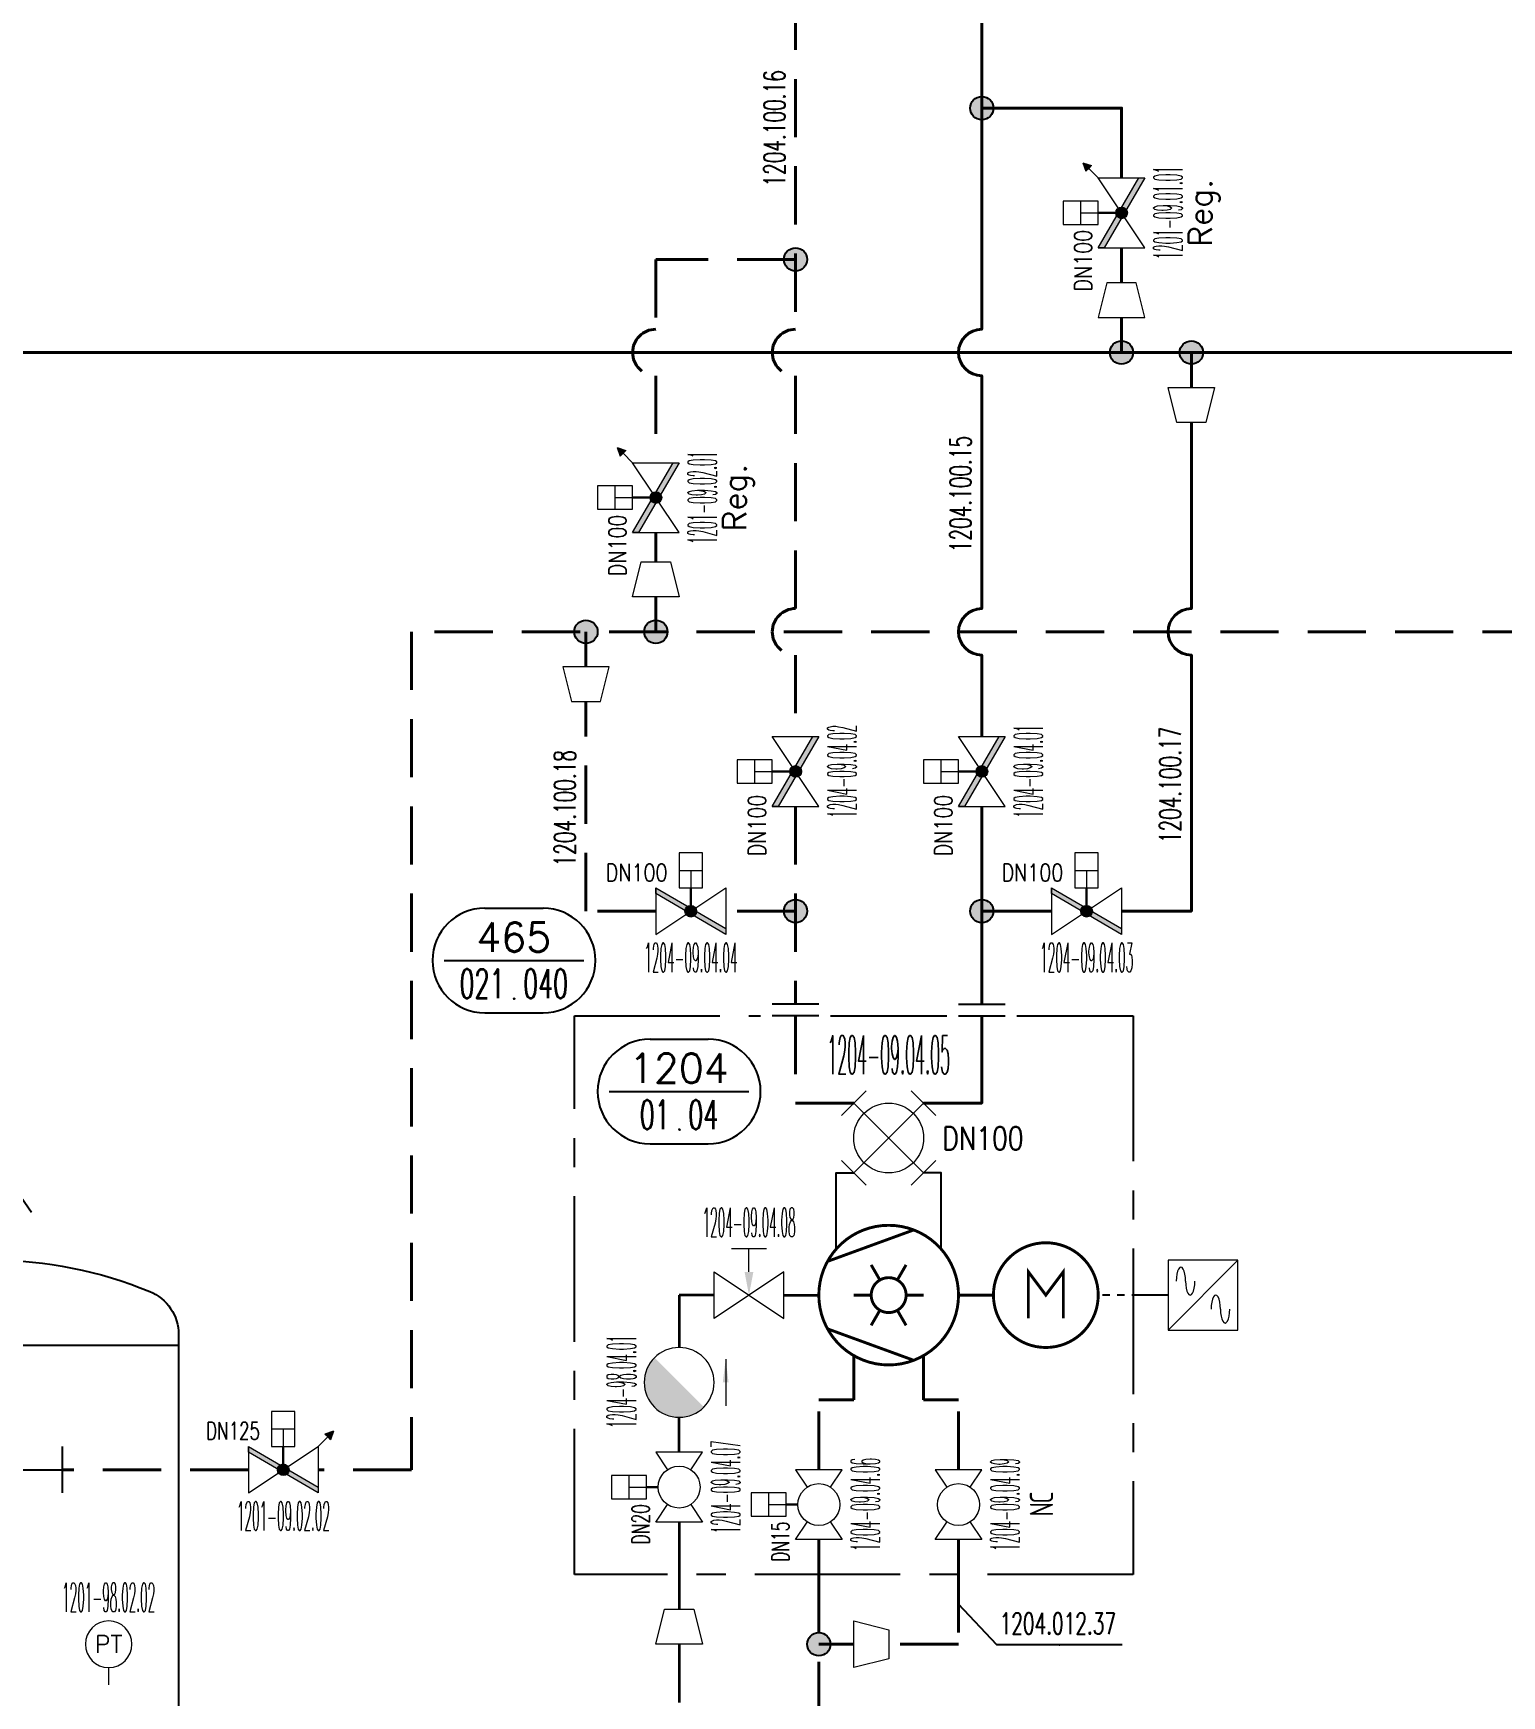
# Model space of a CAD drawing. Extents: x 32 to 589, y 3 to 513.
# Drawn here: x 153.3 to 279.4, y 175.6 to 318.5 of the extents above; entities that cross this region are included whole.
import ezdxf
from ezdxf.enums import TextEntityAlignment as Align

# ---------------------------------------------------------------- set-up
doc = ezdxf.new("R2010")
doc.units = 0
doc.header["$LTSCALE"] = 10
for name, pattern in [('CENTER', [2, 1.25, -0.25, 0.25, -0.25]), ('DASHED', [0.75, 0.5, -0.25]), ('PHANTOM2', [1.25, 0.625, -0.125, 0.125, -0.125, 0.125, -0.125])]:
    doc.linetypes.add(name, pattern=pattern)
for name, color, linetype in [('000-TX1', 1, 'Continuous'), ('000-TX2', 2, 'Continuous'), ('000-TX3', 3, 'Continuous'), ('0CE1', 1, 'CENTER'), ('0CO0', 7, 'Continuous'), ('0CO1', 1, 'Continuous'), ('0TX0', 7, 'Continuous'), ('0TX1', 1, 'Continuous'), ('0TX2', 2, 'Continuous'), ('COMPONENT', 2, 'Continuous')]:
    doc.layers.add(name, color=color, linetype=linetype)
doc.layers.add('1200 Service Liquid Piping', color=134, linetype='Continuous', lineweight=35, true_color=0x03b0b0)
doc.layers.add('1200 Vacuum Piping', color=152, linetype='Continuous', lineweight=40, true_color=0x3354cc)
for name, color, linetype, lineweight in [('2600 Tank Drainage System Piping', 200, 'Continuous', 40), ('ARMATURE', 1, 'Continuous', 15), ('PIPENUM', 1, 'Continuous', 25)]:
    doc.layers.add(name, color=color, linetype=linetype, lineweight=lineweight)
doc.layers.add('Viewport', color=7, linetype='Continuous', plot=False)
doc.styles.add('HM-TX2', font='romans.shx')
doc.styles.add('MMC-TX2', font='romans.shx')
doc.styles.add('ROMANS', font='romans.shx')
doc.styles.get("Standard").update_dxf_attribs({"font": 'isocp.shx'})
doc.styles.add('Standard-TX2', font='romans.shx')

# ---------------------------------------------------------------- blocks, each defined once
blk = doc.blocks.new('BU310PN_FP_MMC')
h = blk.add_hatch(color=256)
h.dxf.hatch_style = 1
h.paths.add_polyline_path([(7.31, 3.31), (6.57, 3.06), (6.82, 2.82), (7.06, 2.57)])
blk.add_hatch(color=256).paths.add_polyline_path([(0, 2), (6, -1.5), (6, -2), (0, 1.5)])
h = blk.add_hatch(color=256)
edge = h.paths.add_edge_path()
edge.add_arc((3, -0.01), 0.5, 0, 360)
for p, q in [((2, 3.5), (4, 3.5)), ((3, 3.5), (3, 2)), ((7.31, 3.31), (6.57, 3.06)), ((6.57, 3.06), (6.82, 2.82)), ((7.31, 3.31), (7.06, 2.57)), ((6, 2), (6.82, 2.82)), ((6.82, 2.82), (7.06, 2.57))]:
    blk.add_line(p, q)
for points in [[(2, 2), (4, 2), (4, 5), (2, 5)], [(0, 2), (6, -1.5), (6, -2), (0, 1.5)]]:
    blk.add_lwpolyline(points, close=True)
blk.add_lwpolyline([(0, 2), (0, -2), (6, 2), (6, -2)])
at = {"const_width": 0.2}
blk.add_lwpolyline([(3, 0), (3, 2)], dxfattribs=at)
blk.add_circle((3, -0.01), 0.5)
at = {"layer": '000-TX1', "style": 'MMC-TX2'}
blk.add_text('Reg.', height=2, dxfattribs=at).set_placement((3, -7.1), align=Align.MIDDLE)
at = {"layer": '000-TX1', "style": 'MMC-TX2', "width": 0.85}
blk.add_attdef('SIZE', text='', height=1.5, dxfattribs=at).set_placement((1.54, 3.3), align=Align.MIDDLE_RIGHT)
at = {"layer": '000-TX1', "style": 'MMC-TX2', "width": 0.457143}
blk.add_attdef('ITEMNR.', text='', height=2.5, rotation=360, dxfattribs=at).set_placement((-0.99, -5.24), (7.01, -5.24), align=Align.FIT)
at = {"layer": '000-TX1', "style": 'MMC-TX2', "flags": 1}
for tag, p in [('PRODUCT_NR', (-1, -10.2)), ('DESCRIPTION.', (-1, -13.16)), ('TYPE', (-1, -16.17)), ('RATING', (-1, -19.17)), ('DRILL', (-1, -22.17)), ('HOUSING', (-1, -25.17)), ('TRIM', (-1, -28.17)), ('STEM', (-1, -31.17)), ('SEAT', (-1, -34.17)), ('CTRL', (-1, -37.17)), ('CERT', (-1, -40.17)), ('REMARKS', (-1, -43.17)), ('REV', (-1, -46.17)), ('TAG', (-1, -49.17)), ('FONT/SIGN', (-1, -52.17)), ('DO', (-1, -55.84)), ('DI', (-1, -58.84)), ('AO', (-0.79, -61.28)), ('AI', (-0.79, -64.28)), ('BUS', (-1, -66.95))]:
    blk.add_attdef(tag, p, '', height=1.5, dxfattribs=at)
blk = doc.blocks.new('4W VALVE')
for points in [[(-4.06, 1.94), (-1.94, 4.06)], [(-3, 3), (3, -3)], [(3, 3), (-3, -3)], [(4.06, 1.94), (1.94, 4.06)], [(-4.06, -1.94), (-1.94, -4.06)], [(4.06, -1.94), (1.94, -4.06)]]:
    blk.add_lwpolyline(points)
blk.add_circle((0, 0), 3)
blk = doc.blocks.new('fit306-ITEM_MMC')
at = {"layer": '000-TX1', "style": 'MMC-TX2', "width": 0.457143}
blk.add_attdef('ITEMNR.', text='', height=2.5, rotation=360, dxfattribs=at).set_placement((-3.8, -2.98), (4.2, -2.98), align=Align.FIT)
at = {"layer": '000-TX1', "style": 'MMC-TX2', "width": 0.8}
blk.add_attdef('SIZE', text='', height=1.5, dxfattribs=at).set_placement((0.93, -4.41), align=Align.MIDDLE_RIGHT)
at = {"layer": '000-TX1', "style": 'MMC-TX2', "flags": 1}
for tag, p in [('PRODUCT_NR', (-3.8, -7.94)), ('DESCRIPTION.', (-3.8, -10.91)), ('TYPE', (-3.8, -13.91)), ('RATING', (-3.8, -16.91)), ('DRILL', (-3.8, -19.91)), ('HOUSING', (-3.8, -22.91)), ('TRIM', (-3.8, -25.91)), ('STEM', (-3.8, -28.91)), ('SEAT', (-3.8, -31.91)), ('CTRL', (-3.8, -34.91)), ('CERT', (-3.8, -37.91)), ('REV', (-3.8, -43.91)), ('TAG', (-3.8, -46.91)), ('FONT/SIGN', (-3.8, -49.91))]:
    blk.add_attdef(tag, p, '', height=1.5, dxfattribs=at)
blk.add_attdef('REMARKS', text='', height=1, dxfattribs=at).set_placement((-3.8, -40.91), (6.27, -40.91), align=Align.ALIGNED)
blk = doc.blocks.new('BU310PN_MMC')
blk.add_hatch(color=256).paths.add_polyline_path([(0, 2), (6, -1.5), (6, -2), (0, 1.5)])
h = blk.add_hatch(color=256)
edge = h.paths.add_edge_path()
edge.add_arc((3, -0.01), 0.5, 0, 360)
for p, q in [((2, 3.5), (4, 3.5)), ((3, 3.5), (3, 2))]:
    blk.add_line(p, q)
for points in [[(2, 2), (4, 2), (4, 5), (2, 5)], [(0, 2), (6, -1.5), (6, -2), (0, 1.5)]]:
    blk.add_lwpolyline(points, close=True)
blk.add_lwpolyline([(0, 2), (0, -2), (6, 2), (6, -2)])
at = {"const_width": 0.2}
blk.add_lwpolyline([(3, 0), (3, 2)], dxfattribs=at)
blk.add_circle((3, -0.01), 0.5)
at = {"layer": '000-TX1', "style": 'MMC-TX2', "width": 0.8}
blk.add_attdef('SIZE', text='', height=1.5, dxfattribs=at).set_placement((1, 3.31), align=Align.MIDDLE_RIGHT)
at = {"layer": '000-TX1', "style": 'MMC-TX2', "width": 0.457143}
blk.add_attdef('ITEMNR.', text='', height=2.5, rotation=360, dxfattribs=at).set_placement((-0.99, -5.24), (7.01, -5.24), align=Align.FIT)
at = {"layer": '000-TX1', "style": 'MMC-TX2', "flags": 1}
for tag, p in [('PRODUCT_NR', (-1, -10.2)), ('DESCRIPTION.', (-1, -13.16)), ('TYPE', (-1, -16.17)), ('RATING', (-1, -19.17)), ('DRILL', (-1, -22.17)), ('HOUSING', (-1, -25.17)), ('TRIM', (-1, -28.17)), ('STEM', (-1, -31.17)), ('SEAT', (-1, -34.17)), ('CTRL', (-1, -37.17)), ('CERT', (-1, -40.17)), ('REMARKS', (-1, -43.17)), ('REV', (-1, -46.17)), ('TAG', (-1, -49.17)), ('FONT/SIGN', (-1, -52.17)), ('DO', (-1, -55.84)), ('DI', (-1, -58.84)), ('AO', (-0.79, -61.28)), ('AI', (-0.79, -64.28)), ('BUS', (-1, -66.95))]:
    blk.add_attdef(tag, p, '', height=1.5, dxfattribs=at)
blk = doc.blocks.new('*U31')
at = {"const_width": 0.25}
blk.add_lwpolyline([(0, -0.75), (0, 0.75)], dxfattribs=at)
blk = doc.blocks.new('*U32')
at = {"color": 0, "linetype": 'ByBlock', "lineweight": -2, "transparency": 16777216}
blk.add_blockref('*U31', (273.69, -83.34), dxfattribs=at)
for p, rotation in [((271.74, -84.47), 60), ((275.64, -84.47), 300), ((271.74, -86.72), 120), ((273.69, -87.84), 180), ((275.64, -86.72), 240)]:
    blk.add_blockref('*U31', p, dxfattribs=dict(at, rotation=rotation))
blk = doc.blocks.new('E852_MMC')
at = {"color": 0}
blk.add_line((-3, 0), (3, 6), dxfattribs=at)
blk.add_lwpolyline([(-3, 0), (3, 0), (3, 6), (-3, 6)], close=True, dxfattribs=at)
for centre, major_axis in [((-1.9, 4.2), (0, -1.2)), ((-1.1, 4.2), (0, 1.2)), ((1.1, 1.8), (0, -1.2)), ((1.9, 1.8), (0, 1.2))]:
    blk.add_ellipse(centre, major_axis=major_axis, ratio=0.333333, start_param=1.570796, end_param=4.712389, dxfattribs=at)
blk = doc.blocks.new('LIQUID RING PUMP 01')
for points in [[(22.5, 27.97), (22.5, 34.5), (24, 34.5)], [(31.5, 27.97), (31.5, 34.5), (30, 34.5)]]:
    blk.add_lwpolyline(points)
at = {"const_width": 0.25}
for points in [[(27, 18), (27, 18, 0.414214), (33, 24), (33, 24, 0.414214), (27, 30), (27, 30, 0.414214), (21, 24), (21, 24, 0.414214)], [(40.5, 19.5), (40.5, 19.5, 0.414214), (45, 24), (45, 24, 0.414214), (40.5, 28.5), (40.5, 28.5, 0.414214), (36, 24), (36, 24, 0.414214)], [(27, 22.5), (27, 22.5, 0.414214), (28.5, 24), (28.5, 24, 0.414214), (27, 25.5), (27, 25.5, 0.414214), (25.5, 24), (25.5, 24, 0.414214)]]:
    blk.add_lwpolyline(points, format="xyb", close=True, dxfattribs=at)
for points in [[(21.75, 26.9), (29.15, 29.6)], [(39, 22), (39, 26), (40.5, 24), (42, 26), (42, 22)], [(33, 24), (36, 24)], [(21.75, 21.1), (29.15, 18.4)]]:
    blk.add_lwpolyline(points, dxfattribs=at)
at = {"layer": '0CE1'}
for points in [[(38, 48), (48, 48), (48, 0), (0, 0), (0, 48), (16, 48)], [(22, 48), (32, 48)]]:
    blk.add_lwpolyline(points, dxfattribs=at)
at = {"layer": '0CO0', "linetype": 'PHANTOM2', "ltscale": 0.5}
blk.add_lwpolyline([(51, 24), (45, 24.01)], dxfattribs=at)
at = {"layer": '0CO1'}
for points in [[(21, 49), (17, 49)], [(33, 49), (37, 49)], [(21, 48), (17, 48)], [(33, 48), (37, 48)]]:
    blk.add_lwpolyline(points, dxfattribs=at)
at = {"layer": '1200 Service Liquid Piping', "linetype": 'DASHED'}
for points in [[(12, 24), (9, 24), (9, 19.5)], [(18, 24), (21, 24)], [(9, 10.5), (9, 13.5)], [(9, 4.5), (9, 0)]]:
    blk.add_lwpolyline(points, dxfattribs=at)
at = {"layer": '1200 Vacuum Piping', "linetype": 'DASHED'}
blk.add_lwpolyline([(19, 48), (19, 40.5), (24, 40.5)], dxfattribs=at)
at = {"layer": '1200 Vacuum Piping'}
blk.add_lwpolyline([(35, 48), (35, 40.5), (30, 40.5)], dxfattribs=at)
at = {"layer": '2600 Tank Drainage System Piping', "linetype": 'DASHED'}
for points in [[(21, 9), (21, 15), (24, 15), (24, 18.8)], [(33, 9), (33, 15), (30, 15), (30, 18.8)], [(21, 3), (21, 0)], [(33, 3), (33, 0)]]:
    blk.add_lwpolyline(points, dxfattribs=at)
at = {"rotation": 270}
blk.add_blockref('*U32', (112.59, 297.69), dxfattribs=at)
at = {"layer": 'ARMATURE', "ltscale": 2}
blk.add_blockref('E852_MMC', (54, 21), dxfattribs=at)
blk = doc.blocks.new('1200 TEMP')
at = {"layer": '1200 Vacuum Piping', "linetype": 'DASHED'}
blk.add_lwpolyline([(-323.06, 619.46), (-323.06, 607.46, 1), (-323.06, 603.46), (-323.06, 574.46, 1), (-323.06, 570.46), (-323.06, 550.46, 1), (-323.06, 546.46), (-323.06, 539.46)], format="xyb", dxfattribs=at)
at = {"layer": '1200 Vacuum Piping'}
for points in [[(-307.06, 619.46), (-307.06, 607.46, 1), (-307.06, 603.46), (-307.06, 574.46, 1), (-307.06, 570.46), (-307.06, 550.46, 1), (-307.06, 546.46), (-307.06, 539.46)], [(-295.06, 524.46), (-289.06, 524.46), (-289.06, 546.46, -1), (-289.06, 550.46), (-289.06, 566.46)]]:
    blk.add_lwpolyline(points, format="xyb", dxfattribs=at)
for points in [[(-289.06, 569.46), (-289.06, 572.46)], [(-307.06, 533.46), (-307.06, 516.46)], [(-307.06, 524.46), (-301.06, 524.46)]]:
    blk.add_lwpolyline(points, dxfattribs=at)
at = {"layer": '1200 Vacuum Piping', "linetype": 'DASHED'}
for points in [[(-341.06, 545.46), (-341.06, 548.46)], [(-335.06, 524.46), (-341.06, 524.46), (-341.06, 542.46)], [(-323.06, 533.46), (-323.06, 516.46)], [(-323.06, 524.46), (-329.06, 524.46)]]:
    blk.add_lwpolyline(points, dxfattribs=at)
at = {"layer": 'ARMATURE'}
for points in [[(-291.06, 569.46), (-287.06, 569.46), (-287.81, 566.46), (-290.31, 566.46)], [(-339.06, 545.46), (-343.06, 545.46), (-342.31, 542.46), (-339.81, 542.46)]]:
    blk.add_lwpolyline(points, close=True, dxfattribs=at)
blk.add_blockref('LIQUID RING PUMP 01', (-342.06, 467.46))
blk = doc.blocks.new('TILBAKESLAGSVENTIL2')
for q in [(3.88, 2.69), (3.88, -2.69)]:
    blk.add_line((0, 0), q)
blk.add_circle((3.06, 0), 1.72)
blk = doc.blocks.new('JOINT')
h = blk.add_hatch(color=256)
h.dxf.hatch_style = 1
h.paths.add_polyline_path([(1, 0, 1), (-1, 0, 1)])
at = {"layer": 'Viewport'}
blk.add_circle((0, 0), 1, dxfattribs=at)
blk = doc.blocks.new('Vacuum tank')
for p, q in [((7.5, 0), (11.25, 0)), ((75, 0), (71.25, 0))]:
    blk.add_line(p, q)
blk.add_lwpolyline([(63.27, 20.01, -0.303425), (67.89, 16.92, -0.198763), (67.89, -16.9, -0.303425), (63.27, -19.99), (19.23, -20, -0.303425), (14.61, -16.91, -0.198763), (14.61, 16.91, -0.303425), (19.23, 20)], format="xyb", close=True)
for points in [[(31.25, 7.5), (36.25, 7.5)], [(33.75, 0), (33.75, 7.5)]]:
    blk.add_lwpolyline(points)
at = {"layer": '0CO0'}
for p, q in [((20.36, -20), (20.36, 20)), ((62.14, -19.99), (62.14, 20.01))]:
    blk.add_line(p, q, dxfattribs=at)
at = {"xscale": -1.249999999999999, "yscale": 1.249999999999999, "zscale": 1.25, "rotation": 90}
blk.add_blockref('JOINT', (33.75, 0.01), dxfattribs=at)
at = {"layer": '0CO1', "xscale": -1.568730547249076, "yscale": 1.568730547249076, "zscale": 1.568730547249078, "rotation": 180}
blk.add_blockref('TILBAKESLAGSVENTIL2', (0, 0), dxfattribs=at)
blk = doc.blocks.new('BV702PN_MMC')
for p, q in [((2, 4.3), (4, 4.3)), ((3, 4.3), (3, 2.8))]:
    blk.add_line(p, q)
blk.add_lwpolyline([(2, 2.8), (4, 2.8), (4, 5.8), (2, 5.8)], close=True)
at = {"const_width": 0.2}
blk.add_lwpolyline([(3, 1.8), (3, 2.8)], dxfattribs=at)
for points in [[(1.5, -1), (0, -2), (0, 2), (1.5, 1)], [(4.5, -1), (6, -2), (6, 2), (4.5, 1)]]:
    blk.add_lwpolyline(points)
blk.add_circle((3, 0), 1.8)
at = {"layer": '000-TX1', "style": 'MMC-TX2', "width": 0.65}
blk.add_attdef('SIZE', text='', height=1.5, dxfattribs=at).set_placement((1.54, 3.3), align=Align.MIDDLE_RIGHT)
at = {"layer": '000-TX1', "style": 'MMC-TX2', "width": 0.457143}
blk.add_attdef('ITEMNR.', text='', height=2.5, rotation=360, dxfattribs=at).set_placement((-0.99, -5.24), (7.01, -5.24), align=Align.FIT)
at = {"layer": '000-TX1', "style": 'MMC-TX2', "flags": 1}
for tag, p in [('PRODUCT_NR', (-1, -10.2)), ('DESCRIPTION.', (-1.21, -13.16)), ('TYPE', (-1, -16.17)), ('RATING', (-1, -19.17)), ('DRILL', (-1, -22.17)), ('HOUSING', (-1, -25.17)), ('TRIM', (-1, -28.17)), ('STEM', (-1, -31.17)), ('SEAT', (-1, -34.17)), ('CTRL', (-1.21, -37.17)), ('CERT', (-1, -40.17)), ('REMARKS', (-1, -43.17)), ('REV', (-1, -46.17)), ('TAG', (-1, -49.17)), ('FONT/SIGN', (-1, -52.17))]:
    blk.add_attdef(tag, p, '', height=1.5, dxfattribs=at)
blk = doc.blocks.new('V703')
for p, q in [((1.5, 4), (4.5, 4)), ((3, 2), (3, 4))]:
    blk.add_line(p, q)
blk.add_lwpolyline([(0, -2), (0, 2), (6, -2), (6, 2), (0, -2)])
blk.add_solid([(3, 0), (2.62, 2), (3.38, 2)])
at = {"layer": '000-TX1', "style": 'HM-TX2', "width": 0.457143}
blk.add_attdef('ITEMNR.', text='', height=2.5, rotation=360, dxfattribs=at).set_placement((-0.99, -5.24), (7.01, -5.24), align=Align.FIT)
at = {"layer": '000-TX1', "style": 'HM-TX2', "flags": 1}
for tag, p in [('DESCRIPTION.', (-0.97, -10.16)), ('SIZE', (-0.97, -12.18)), ('TYPE', (-0.97, -14.29)), ('RATING', (-0.97, -16.51)), ('DRILL', (-0.97, -18.43)), ('HOUSING', (-0.97, -20.64)), ('TRIM', (-0.97, -22.95)), ('STEM', (-0.97, -25.17)), ('SEAT', (-0.97, -27.38)), ('CTRL', (-0.97, -29.7)), ('CERT', (-0.97, -31.91)), ('REMARKS', (-0.97, -34.22)), ('REV', (-0.97, -36.53)), ('TAG', (-0.97, -38.75)), ('FONT/SIGN', (-0.97, -40.67))]:
    blk.add_attdef(tag, p, '', height=1.5, dxfattribs=at)
blk = doc.blocks.new('I70S_MMC')
h = blk.add_hatch(color=256)
edge = h.paths.add_edge_path()
edge.add_line((-5.13, 2.12), (-0.87, -2.12))
edge.add_arc((-3, 0), 3, 135.0642, 315.1966, ccw=False)
blk.add_line((-1, 4), (-5, 4))
blk.add_circle((-3, 0), 3)
blk.add_solid([(-1, 4), (-3, 4.25), (-1, 4), (-3, 3.75)])
at = {"layer": '000-TX1', "style": 'MMC-TX2', "flags": 1}
for tag, p in [('DO', (-7, -55.82)), ('DI', (-7, -58.82)), ('AO', (-6.79, -61.26)), ('AI', (-6.79, -64.26)), ('BUS', (-7, -66.94))]:
    blk.add_attdef(tag, p, '', height=1.5, dxfattribs=at)
at = {"layer": '0TX1', "style": 'MMC-TX2'}
blk.add_attdef('SIZE', text='', height=1.5, dxfattribs=at).set_placement((-6.07, 3.3), align=Align.MIDDLE_RIGHT)
at = {"layer": '0TX1', "style": 'MMC-TX2', "width": 0.457143}
blk.add_attdef('ITEMNR.', text='', height=2.5, rotation=360, dxfattribs=at).set_placement((-6.99, -6.43), (1.01, -6.43), align=Align.FIT)
at = {"layer": '0TX1', "style": 'MMC-TX2', "flags": 1}
for tag, p in [('PRODUCT_NR', (-7, -11.39)), ('DESCRIPTION.', (-7, -14.35)), ('TYPE', (-7, -17.36)), ('RATING', (-7, -20.36)), ('DRILL', (-7, -23.36)), ('HOUSING', (-7, -26.36)), ('TRIM', (-7, -29.36)), ('STEM', (-7, -32.36)), ('SEAT', (-7, -35.36)), ('CTRL', (-7, -38.36)), ('CERT', (-7, -41.36)), ('REMARKS', (-7, -44.36)), ('REV', (-7, -47.36)), ('TAG', (-7, -50.36)), ('FONT/SIGN', (-7, -53.36))]:
    blk.add_attdef(tag, p, '', height=1.5, dxfattribs=at)
blk = doc.blocks.new('V702')
for points in [[(1.5, -1), (0, -2), (0, 2), (1.5, 1)], [(4.5, -1), (6, -2), (6, 2), (4.5, 1)]]:
    blk.add_lwpolyline(points)
blk.add_circle((3, 0), 1.8)
at = {"layer": '000-TX1', "style": 'HM-TX2', "width": 0.457143}
blk.add_attdef('ITEMNR.', text='', height=2.5, rotation=360, dxfattribs=at).set_placement((-0.99, -5.04), (7.01, -5.04), align=Align.FIT)
at = {"layer": '000-TX1', "style": 'HM-TX2', "flags": 1}
for tag, p in [('DESCRIPTION.', (-0.97, -9.96)), ('SIZE', (-0.97, -11.98)), ('TYPE', (-0.97, -14.09)), ('RATING', (-0.97, -16.31)), ('DRILL', (-0.97, -18.23)), ('HOUSING', (-0.97, -20.44)), ('TRIM', (-0.97, -22.75)), ('STEM', (-0.97, -24.97)), ('SEAT', (-0.97, -27.18)), ('CTRL', (-0.97, -29.5)), ('CERT', (-0.97, -31.71)), ('REMARKS', (-0.97, -34.02)), ('REV', (-0.97, -36.33)), ('TAG', (-0.97, -38.55)), ('FONT/SIGN', (-0.97, -40.47))]:
    blk.add_attdef(tag, p, '', height=1.5, dxfattribs=at)
blk = doc.blocks.new('MMCFP_COMP_TAG')
at = {"layer": '000-TX3', "ltscale": 3}
for p, q in [((-2.5, 4.5), (2.5, 4.5)), ((-6, 0), (6, 0)), ((-2.5, -4.5), (2.5, -4.5))]:
    blk.add_line(p, q, dxfattribs=at)
for centre, start, end in [((-2.5, 0), 90, 270), ((2.5, 0), 270, 90)]:
    blk.add_arc(centre, 4.5, start, end, dxfattribs=at)
at = {"layer": '000-TX2', "style": 'Standard-TX2'}
blk.add_text('.', height=1.5, dxfattribs=at).set_placement((0.02, -3.35), align=Align.CENTER)
at = {"layer": '000-TX2', "style": 'Standard-TX2', "flags": 8}
blk.add_attdef('WBS1', text='', height=2.5, dxfattribs=at).set_placement((-0.02, 0.75), align=Align.CENTER)
at = {"layer": '000-TX2', "style": 'Standard-TX2', "width": 0.6, "flags": 8}
blk.add_attdef('WBS2', text='', height=2.5, dxfattribs=at).set_placement((-0.8, -3.25), align=Align.RIGHT)
blk.add_attdef('Number', (0.8, -3.25), '', height=2.5, dxfattribs=at)
blk = doc.blocks.new('I201_MMC')
blk.add_line((0, 1.68), (0, 3.18))
blk.add_circle((0, 5.18), 2)
at = {"layer": '000-TX1', "style": 'MMC-TX2', "flags": 1}
for tag, p in [('DO', (-2.77, -51.79)), ('DI', (-2.77, -54.79)), ('AO', (-2.56, -57.23)), ('AI', (-2.56, -60.23)), ('BUS', (-2.77, -62.9))]:
    blk.add_attdef(tag, p, '', height=1.5, dxfattribs=at)
at = {"layer": '0TX1', "style": 'MMC-TX2', "width": 0.457143}
blk.add_attdef('ITEMNR.', text='', height=2.5, rotation=360, dxfattribs=at).set_placement((-3.69, 8.24), (4.31, 8.24), align=Align.FIT)
at = {"layer": '0TX1', "style": 'MMC-TX2'}
blk.add_attdef('SIZE', text='', height=1.5, dxfattribs=at).set_placement((-1.84, 3.3), align=Align.MIDDLE_RIGHT)
at = {"layer": '0TX1', "style": 'MMC-TX2', "flags": 1}
for tag, p in [('PRODUCT_NR', (-2.77, -7.16)), ('DESCRIPTION.', (-2.77, -10.12)), ('TYPE', (-2.77, -13.13)), ('RATING', (-2.77, -16.13)), ('DRILL', (-2.77, -19.13)), ('HOUSING', (-2.77, -22.13)), ('TRIM', (-2.77, -25.13)), ('STEM', (-2.77, -28.13)), ('SEAT', (-2.77, -31.13)), ('CTRL', (-2.77, -34.13)), ('CERT', (-2.77, -37.13)), ('REMARKS', (-2.77, -40.13)), ('REV', (-2.77, -43.13)), ('TAG', (-2.77, -46.13)), ('FONT/SIGN', (-2.77, -49.13))]:
    blk.add_attdef(tag, p, '', height=1.5, dxfattribs=at)
at = {"layer": '0TX2', "style": 'MMC-TX2', "flags": 8}
blk.add_attdef('T', text='', height=1.5, dxfattribs=at).set_placement((0, 5.18), align=Align.MIDDLE_CENTER)
blk = doc.blocks.new('Pipe_tag')
at = {"layer": '0CO1', "ltscale": 2}
blk.add_point((6, 0), dxfattribs=at)
at = {"color": 0, "style": 'ROMANS', "width": 0.532808}
blk.add_attdef('PIPE-NO', text='', height=2.2, dxfattribs=at).set_placement((-0.18, 1.08), (11.82, 1.08), align=Align.FIT)
at = {"layer": '000-TX2', "color": 2, "style": 'ROMANS', "flags": 1}
for tag, p in [('REMARKS', (6, 12.18)), ('TO', (5.97, 10.4)), ('FROM', (6.01, 8.78)), ('MATERIAL', (6.34, 6.9)), ('DIAMETER', (6.07, 4.56))]:
    blk.add_attdef(tag, text='', height=1.2, dxfattribs=at).set_placement(p, align=Align.MIDDLE_CENTER)
at = {"layer": '000-TX2', "style": 'ROMANS'}
blk.add_attdef('PIPE_TYPE', text='', height=1.2, dxfattribs=at).set_placement((5.89, -1.18), align=Align.MIDDLE)
blk = doc.blocks.new('BU310PN_F_MMC')
h = blk.add_hatch(color=256)
h.dxf.hatch_style = 1
h.paths.add_polyline_path([(7.31, 3.31), (6.57, 3.06), (6.82, 2.82), (7.06, 2.57)])
blk.add_hatch(color=256).paths.add_polyline_path([(0, 2), (6, -1.5), (6, -2), (0, 1.5)])
h = blk.add_hatch(color=256)
edge = h.paths.add_edge_path()
edge.add_arc((3, -0.01), 0.5, 0, 360)
for p, q in [((2, 3.5), (4, 3.5)), ((3, 3.5), (3, 2)), ((7.31, 3.31), (6.57, 3.06)), ((6.57, 3.06), (6.82, 2.82)), ((7.31, 3.31), (7.06, 2.57)), ((6, 2), (6.82, 2.82)), ((6.82, 2.82), (7.06, 2.57))]:
    blk.add_line(p, q)
for points in [[(2, 2), (4, 2), (4, 5), (2, 5)], [(0, 2), (6, -1.5), (6, -2), (0, 1.5)]]:
    blk.add_lwpolyline(points, close=True)
blk.add_lwpolyline([(0, 2), (0, -2), (6, 2), (6, -2)])
at = {"const_width": 0.2}
blk.add_lwpolyline([(3, 0), (3, 2)], dxfattribs=at)
blk.add_circle((3, -0.01), 0.5)
at = {"layer": '000-TX1', "style": 'MMC-TX2', "width": 0.75}
blk.add_attdef('SIZE', text='', height=1.5, dxfattribs=at).set_placement((1, 3.34), align=Align.MIDDLE_RIGHT)
at = {"layer": '000-TX1', "style": 'MMC-TX2', "width": 0.457143}
blk.add_attdef('ITEMNR.', text='', height=2.5, rotation=360, dxfattribs=at).set_placement((-0.99, -5.24), (7.01, -5.24), align=Align.FIT)
at = {"layer": '000-TX1', "style": 'MMC-TX2', "flags": 1}
for tag, p in [('PRODUCT_NR', (-1, -10.2)), ('DESCRIPTION.', (-1, -13.16)), ('TYPE', (-1, -16.17)), ('RATING', (-1, -19.17)), ('DRILL', (-1, -22.17)), ('HOUSING', (-1, -25.17)), ('TRIM', (-1, -28.17)), ('STEM', (-1, -31.17)), ('SEAT', (-1, -34.17)), ('CTRL', (-1, -37.17)), ('CERT', (-1, -40.17)), ('REMARKS', (-1, -43.17)), ('REV', (-1, -46.17)), ('TAG', (-1, -49.17)), ('FONT/SIGN', (-1, -52.17)), ('DO', (-1, -55.84)), ('DI', (-1, -58.84)), ('AO', (-0.79, -61.28)), ('AI', (-0.79, -64.28)), ('BUS', (-1, -66.95))]:
    blk.add_attdef(tag, p, '', height=1.5, dxfattribs=at)

msp = doc.modelspace()

# ---------------------------------------------------------------- linework, layer by layer
at = {"layer": '0CO0', "ltscale": 2}
msp.add_lwpolyline([(246.82, 180.02), (236.04, 180.02), (232.75, 183.51)], dxfattribs=at)
at = {"layer": '1200 Service Liquid Piping', "linetype": 'DASHED'}
for points in [[(208.75, 186.06), (208.75, 183.06)], [(208.75, 180.06), (208.75, 156.06)]]:
    msp.add_lwpolyline(points, dxfattribs=at)
at = {"layer": '1200 Vacuum Piping'}
for points in [[(234.75, 312.06), (246.75, 312.06), (246.75, 306.06)], [(246.75, 300.06), (246.75, 297.06)], [(246.75, 294.06), (246.75, 291.06)], [(77.75, 195.06), (71.75, 195.06), (71.75, 291.06), (474.75, 291.06)]]:
    msp.add_lwpolyline(points, dxfattribs=at)
at = {"layer": '1200 Vacuum Piping', "linetype": 'DASHED'}
msp.add_lwpolyline([(218.75, 299.06), (206.75, 299.06), (206.75, 293.06, 1), (206.75, 289.06), (206.75, 281.59)], format="xyb", dxfattribs=at)
for points in [[(206.75, 275.59), (206.75, 273.06)], [(206.75, 270.06), (206.75, 267.06)], [(462.75, 267.06), (185.75, 267.06), (185.75, 195.06), (177.75, 195.06)], [(171.75, 195.06), (155.75, 195.06)]]:
    msp.add_lwpolyline(points, dxfattribs=at)
at = {"layer": '2600 Tank Drainage System Piping', "linetype": 'DASHED'}
for points in [[(220.75, 186.06), (220.75, 162.06), (310.75, 162.06)], [(232.75, 186.06), (232.75, 180.06), (226.75, 180.06)], [(223.75, 180.06), (220.75, 180.06)]]:
    msp.add_lwpolyline(points, dxfattribs=at)
at = {"layer": 'ARMATURE'}
for points in [[(244.75, 294.06), (248.75, 294.06), (248, 297.06), (245.5, 297.06)], [(208.75, 270.06), (204.75, 270.06), (205.5, 273.06), (208, 273.06)], [(210.75, 180.06), (206.75, 180.06), (207.5, 183.06), (210, 183.06)], [(223.75, 178.06), (223.75, 182.06), (226.75, 181.31), (226.75, 178.81)]]:
    msp.add_lwpolyline(points, close=True, dxfattribs=at)

# ---------------------------------------------------------------- block references
ref = msp.add_blockref('MMCFP_COMP_TAG', (194.56, 238.82))
ref.add_attrib('WBS1', '465', dxfattribs={"layer": '000-TX2', "height": 2.5, "style": 'Standard-TX2'}).set_placement((194.54, 239.57), align=Align.CENTER)
ref.add_attrib('WBS2', '021', dxfattribs={"layer": '000-TX2', "height": 2.5, "style": 'Standard-TX2', "width": 0.6}).set_placement((193.75, 235.57), align=Align.RIGHT)
ref.add_attrib('Number', '040', (195.35, 235.57), dxfattribs={"layer": '000-TX2', "height": 2.5, "style": 'Standard-TX2', "width": 0.6})
ref = msp.add_blockref('MMCFP_COMP_TAG', (208.75, 227.56))
ref.add_attrib('WBS1', '1204', dxfattribs={"layer": '000-TX2', "height": 2.5, "style": 'Standard-TX2'}).set_placement((208.73, 228.31), align=Align.CENTER)
ref.add_attrib('WBS2', '01', dxfattribs={"layer": '000-TX2', "height": 2.5, "style": 'Standard-TX2', "width": 0.6}).set_placement((207.94, 224.31), align=Align.RIGHT)
ref.add_attrib('Number', '04', (209.54, 224.31), dxfattribs={"layer": '000-TX2', "height": 2.5, "style": 'Standard-TX2', "width": 0.6})
at = {"layer": '1200 Vacuum Piping', "linetype": 'DASHED'}
for p in [(234.75, 312.06), (218.75, 299.06), (246.75, 291.06), (252.75, 291.06), (200.75, 267.06), (206.75, 267.06), (218.75, 243.06), (234.75, 243.06)]:
    msp.add_blockref('JOINT', p, dxfattribs=at)
at = {"layer": '2600 Tank Drainage System Piping', "linetype": 'DASHED'}
msp.add_blockref('JOINT', (220.75, 180.06), dxfattribs=at)
at = {"layer": 'ARMATURE'}
ref = msp.add_blockref('BU310PN_FP_MMC', (246.75, 300.06), dxfattribs=dict(at, rotation=90))
ref.add_attrib('ITEMNR.', '1201-09.01.01', dxfattribs={"layer": '000-TX1', "height": 2.5, "rotation": 90, "style": 'MMC-TX2', "width": 0.283544}).set_placement((251.99, 299.07), (251.99, 307.07), align=Align.FIT)
ref.add_attrib('SIZE', 'DN100', dxfattribs={"layer": '000-TX1', "height": 1.5, "rotation": 90, "style": 'MMC-TX2', "width": 0.8}).set_placement((243.45, 301.6), align=Align.MIDDLE_RIGHT)
ref = msp.add_blockref('BU310PN_FP_MMC', (206.75, 275.59), dxfattribs=dict(at, rotation=90))
ref.add_attrib('ITEMNR.', '1201-09.02.01', dxfattribs={"layer": '000-TX1', "height": 2.5, "rotation": 90, "style": 'MMC-TX2', "width": 0.283544}).set_placement((211.99, 274.6), (211.99, 282.6), align=Align.FIT)
ref.add_attrib('SIZE', 'DN100', dxfattribs={"layer": '000-TX1', "height": 1.5, "rotation": 90, "style": 'MMC-TX2', "width": 0.8}).set_placement((203.45, 277.13), align=Align.MIDDLE_RIGHT)
ref = msp.add_blockref('BU310PN_MMC', (218.75, 252.06), dxfattribs=dict(at, rotation=90))
ref.add_attrib('ITEMNR.', '1204-09.04.02', dxfattribs={"layer": '000-TX1', "height": 2.5, "rotation": 90, "style": 'MMC-TX2', "width": 0.276543}).set_placement((223.99, 251.07), (223.99, 259.07), align=Align.FIT)
ref.add_attrib('SIZE', 'DN100', dxfattribs={"layer": '000-TX1', "height": 1.5, "rotation": 90, "style": 'MMC-TX2', "width": 0.8}).set_placement((215.44, 253.06), align=Align.MIDDLE_RIGHT)
ref = msp.add_blockref('BU310PN_MMC', (234.75, 252.06), dxfattribs=dict(at, rotation=90))
ref.add_attrib('ITEMNR.', '1204-09.04.01', dxfattribs={"layer": '000-TX1', "height": 2.5, "rotation": 90, "style": 'MMC-TX2', "width": 0.283544}).set_placement((239.99, 251.07), (239.99, 259.07), align=Align.FIT)
ref.add_attrib('SIZE', 'DN100', dxfattribs={"layer": '000-TX1', "height": 1.5, "rotation": 90, "style": 'MMC-TX2', "width": 0.8}).set_placement((231.44, 253.06), align=Align.MIDDLE_RIGHT)
ref = msp.add_blockref('BU310PN_MMC', (206.75, 243.06), dxfattribs=at)
ref.add_attrib('ITEMNR.', '1204-09.04.04', dxfattribs={"layer": '000-TX1', "height": 2.5, "rotation": 360, "style": 'MMC-TX2', "width": 0.27541}).set_placement((205.76, 237.82), (213.76, 237.82), align=Align.FIT)
ref.add_attrib('SIZE', 'DN100', dxfattribs={"layer": '000-TX1', "height": 1.5, "style": 'MMC-TX2', "width": 0.8}).set_placement((207.75, 246.37), align=Align.MIDDLE_RIGHT)
ref = msp.add_blockref('BU310PN_MMC', (240.75, 243.06), dxfattribs=at)
ref.add_attrib('ITEMNR.', '1204-09.04.03', dxfattribs={"layer": '000-TX1', "height": 2.5, "rotation": 360, "style": 'MMC-TX2', "width": 0.276543}).set_placement((239.76, 237.82), (247.76, 237.82), align=Align.FIT)
ref.add_attrib('SIZE', 'DN100', dxfattribs={"layer": '000-TX1', "height": 1.5, "style": 'MMC-TX2', "width": 0.8}).set_placement((241.75, 246.37), align=Align.MIDDLE_RIGHT)
at = {"layer": 'ARMATURE', "lineweight": 50}
ref = msp.add_blockref('fit306-ITEM_MMC', (226.75, 228.42), dxfattribs=dict(at, xscale=-1.318632355279952, yscale=1.318632355279952, zscale=1.318632355279952, rotation=180))
ref.add_attrib('ITEMNR.', '1204-09.04.05', dxfattribs={"layer": '000-TX1', "height": 3.2966, "style": 'MMC-TX2', "width": 0.276543}).set_placement((221.47, 229.06), (232.02, 229.06), align=Align.FIT)
ref.add_attrib('SIZE', 'DN100', dxfattribs={"layer": '000-TX1', "height": 1.978, "style": 'MMC-TX2', "width": 0.8}).set_placement((238.34, 223.53), align=Align.MIDDLE_RIGHT)
at = {"layer": 'ARMATURE', "rotation": 270}
msp.add_blockref('4W VALVE', (226.75, 223.56), dxfattribs=at)
at = {"layer": 'ARMATURE'}
ref = msp.add_blockref('V703', (211.75, 210.06), dxfattribs=at)
ref.add_attrib('ITEMNR.', '1204-09.04.08', dxfattribs={"layer": '000-TX1', "height": 2.5, "style": 'HM-TX2', "width": 0.276543}).set_placement((210.76, 215.06), (218.76, 215.06), align=Align.FIT)
ref = msp.add_blockref('I70S_MMC', (208.75, 205.56), dxfattribs=dict(at, xscale=-1, rotation=270))
ref.add_attrib('ITEMNR.', '1204-98.04.01', dxfattribs={"layer": '0TX1', "height": 2.5, "rotation": 90, "style": 'MMC-TX2', "width": 0.283544}).set_placement((205.05, 198.63), (205.05, 206.63), align=Align.FIT)
ref = msp.add_blockref('BU310PN_F_MMC', (171.75, 195.06), dxfattribs=at)
ref.add_attrib('ITEMNR.', '1201-09.02.02', dxfattribs={"layer": '000-TX1', "height": 2.5, "rotation": 360, "style": 'MMC-TX2', "width": 0.276543}).set_placement((170.76, 189.82), (178.76, 189.82), align=Align.FIT)
ref.add_attrib('SIZE', 'DN125', dxfattribs={"layer": '000-TX1', "height": 1.5, "style": 'MMC-TX2', "width": 0.7}).set_placement((172.75, 198.4), align=Align.MIDDLE_RIGHT)
at = {"layer": 'ARMATURE', "lineweight": 50}
ref = msp.add_blockref('BV702PN_MMC', (208.75, 190.56), dxfattribs=dict(at, rotation=90))
ref.add_attrib('ITEMNR.', '1204-09.04.07', dxfattribs={"layer": '000-TX1', "height": 2.5, "rotation": 90, "style": 'MMC-TX2', "width": 0.276543}).set_placement((213.99, 189.57), (213.99, 197.57), align=Align.FIT)
ref.add_attrib('SIZE', 'DN20', dxfattribs={"layer": '000-TX1', "height": 1.5, "rotation": 90, "style": 'MMC-TX2', "width": 0.65}).set_placement((205.45, 192.1), align=Align.MIDDLE_RIGHT)
ref = msp.add_blockref('BV702PN_MMC', (220.75, 189.06), dxfattribs=dict(at, rotation=90))
ref.add_attrib('ITEMNR.', '1204-09.04.06', dxfattribs={"layer": '000-TX1', "height": 2.5, "rotation": 90, "style": 'MMC-TX2', "width": 0.276543}).set_placement((225.99, 188.07), (225.99, 196.07), align=Align.FIT)
ref.add_attrib('SIZE', 'DN15', dxfattribs={"layer": '000-TX1', "height": 1.5, "rotation": 90, "style": 'MMC-TX2', "width": 0.65}).set_placement((217.45, 190.6), align=Align.MIDDLE_RIGHT)
at = {"layer": 'ARMATURE'}
ref = msp.add_blockref('V702', (232.75, 189.06), dxfattribs=dict(at, rotation=89.99999999999999))
ref.add_attrib('ITEMNR.', '1204-09.04.09', dxfattribs={"layer": '000-TX1', "height": 2.5, "rotation": 90, "style": 'HM-TX2', "width": 0.277686}).set_placement((237.99, 188.07), (237.99, 196.07), align=Align.FIT)
ref = msp.add_blockref('I201_MMC', (159.75, 174.88), dxfattribs=dict(at, xscale=-1))
ref.add_attrib('ITEMNR.', '1201-98.02.02', dxfattribs={"layer": '000-TX1', "height": 2.5, "style": 'MMC-TX2', "width": 0.276543}).set_placement((155.75, 182.85), (163.75, 182.85), align=Align.FIT)
ref.add_attrib('I', 'PT', dxfattribs={"layer": '000-TX1', "color": 2, "height": 1.5, "style": 'ROMANS'}).set_placement((159.75, 180.06), align=Align.MIDDLE_CENTER)
at = {"layer": 'COMPONENT'}
msp.add_blockref('1200 TEMP', (541.81, -281.4), dxfattribs=at)
at = {"layer": 'COMPONENT', "xscale": 0.8000000000000005, "yscale": 0.8000000000000005, "zscale": 0.8000000000000005, "rotation": 270}
msp.add_blockref('Vacuum tank', (149.75, 222.06), dxfattribs=at)
at = {"layer": 'PIPENUM'}
ref = msp.add_blockref('Pipe_tag', (218.75, 305.47), dxfattribs=dict(at, xscale=0.8333333333333482, yscale=0.8333333333333482, zscale=0.8333333333333482, rotation=90))
ref.add_attrib('PIPE-NO', '1204.100.16', dxfattribs={"layer": '0', "color": 0, "height": 1.8333, "rotation": 90, "style": 'ROMANS', "width": 0.581491}).set_placement((217.85, 305.32), (217.85, 315.32), align=Align.FIT)
ref = msp.add_blockref('Pipe_tag', (234.75, 274.06), dxfattribs=dict(at, xscale=0.8333333333333482, yscale=0.8333333333333482, zscale=0.8333333333333482, rotation=90))
ref.add_attrib('PIPE-NO', '1204.100.15', dxfattribs={"layer": '0', "color": 0, "height": 1.8333, "rotation": 90, "style": 'ROMANS', "width": 0.581491}).set_placement((233.85, 273.9), (233.85, 283.9), align=Align.FIT)
ref = msp.add_blockref('Pipe_tag', (252.75, 249.06), dxfattribs=dict(at, xscale=0.8333333333333482, yscale=0.8333333333333482, zscale=0.8333333333333482, rotation=90))
ref.add_attrib('PIPE-NO', '1204.100.17', dxfattribs={"layer": '0', "color": 0, "height": 1.8333, "rotation": 90, "style": 'ROMANS', "width": 0.581491}).set_placement((251.85, 248.9), (251.85, 258.9), align=Align.FIT)
ref = msp.add_blockref('Pipe_tag', (200.75, 247.06), dxfattribs=dict(at, xscale=0.8333333333333482, yscale=0.8333333333333482, zscale=0.8333333333333482, rotation=90))
ref.add_attrib('PIPE-NO', '1204.100.18', dxfattribs={"layer": '0', "color": 0, "height": 1.8333, "rotation": 90, "style": 'ROMANS', "width": 0.581491}).set_placement((199.85, 246.9), (199.85, 256.9), align=Align.FIT)
ref = msp.add_blockref('Pipe_tag', (236.43, 180.02), dxfattribs=dict(at, xscale=0.8333333333333482, yscale=0.8333333333333482, zscale=0.8333333333333482))
ref.add_attrib('PIPE-NO', '1204.012.37', dxfattribs={"layer": '0', "color": 0, "height": 1.8333, "style": 'ROMANS', "width": 0.581491}).set_placement((236.28, 180.92), (246.28, 180.92), align=Align.FIT)

# ---------------------------------------------------------------- texts
at = {"layer": '0TX0', "insert": (239.88, 192.06), "char_height": 2, "attachment_point": 5, "rotation": 90}
msp.add_mtext_dynamic_manual_height_columns('{\\W0.8;\\T0.9;NC}', width=28.6178, gutter_width=1, heights=[0], dxfattribs=at)

doc.saveas('drawing.dxf')
